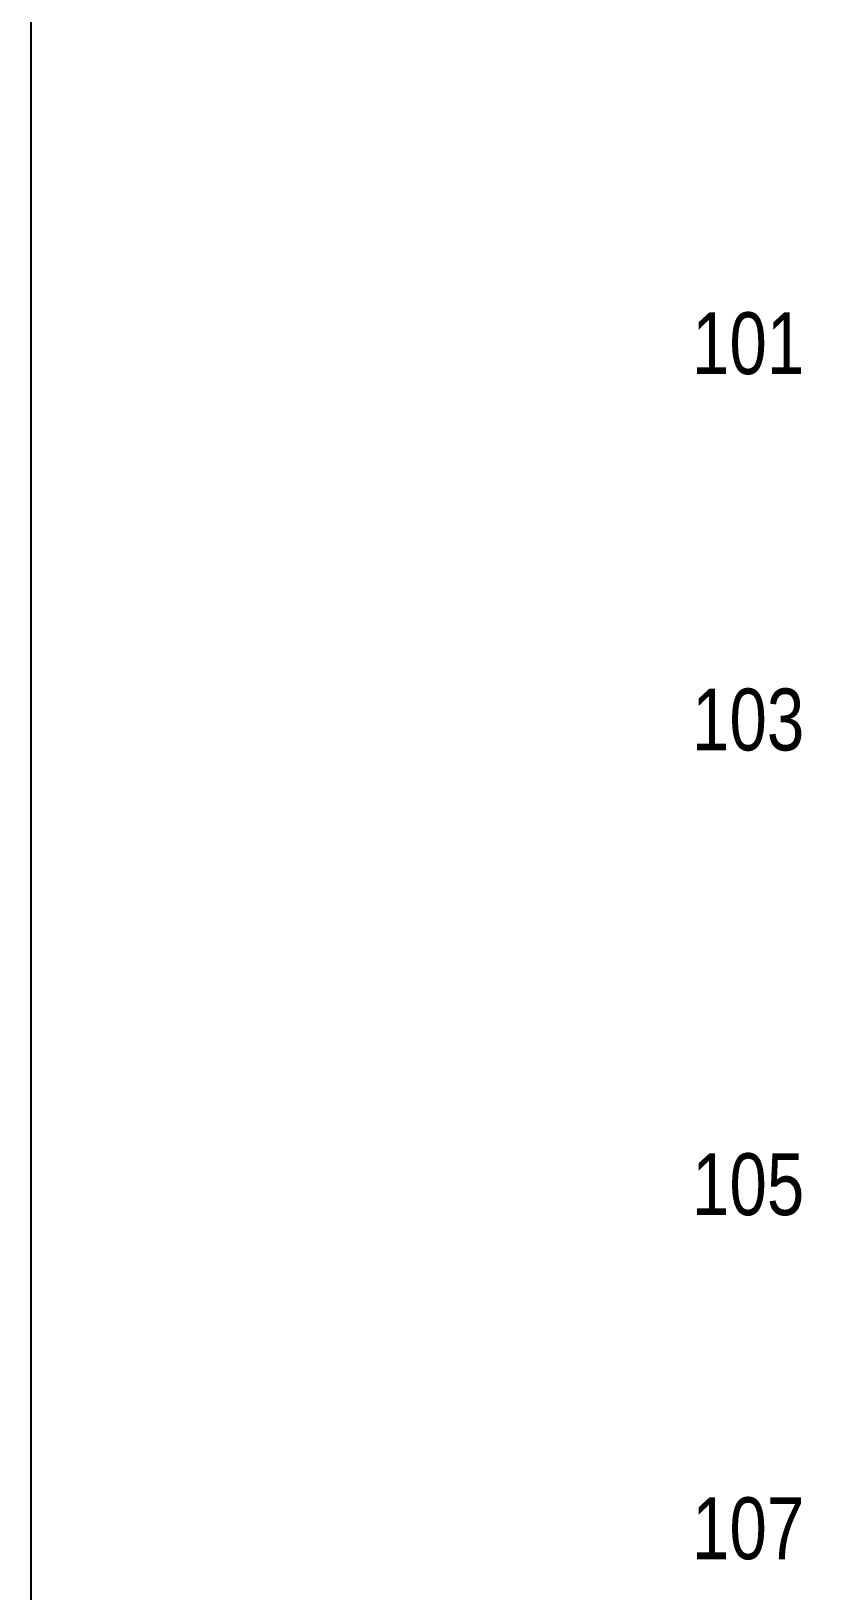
# Model space of a CAD drawing. Header units: centimetres. Extents: x -6122352 to 6876996, y -1694241 to 2592194.
# Drawn here: x 3211363 to 3276273, y 45265 to 171375 of the extents above; entities that cross this region are included whole.
import ezdxf

# ---------------------------------------------------------------- set-up
doc = ezdxf.new("R2010")
doc.units = ezdxf.units.CM
doc.header["$MEASUREMENT"] = 0
doc.layers.add('00-MI-DIM', color=7, linetype='Continuous')
doc.styles.add('Arial Narrow', font='ARIALN.TTF', dxfattribs={"width": 0.95, "height": 500})

msp = doc.modelspace()

# ---------------------------------------------------------------- linework, layer by layer
msp.add_lwpolyline([(3211363.15958, 919491.60987), (4157693.39982, 919491.60987), (4157693.39982, -460680.45121), (3211363.15958, -460680.45121)], close=True)

# ---------------------------------------------------------------- texts
at = {"layer": '00-MI-DIM', "color": 6, "char_height": 5000, "attachment_point": 1, "style": 'Arial Narrow'}
for s, insert in [('101', (3264806.59735, 148645.14269)), ('103', (3264806.59735, 118218.32831)), ('105', (3264806.59735, 80640.99638)), ('107', (3264806.59735, 52821.23669))]:
    msp.add_mtext_dynamic_manual_height_columns(s, width=73699.0314771, gutter_width=2500, heights=[0], dxfattribs=dict(at, insert=insert))

doc.saveas('drawing.dxf')
